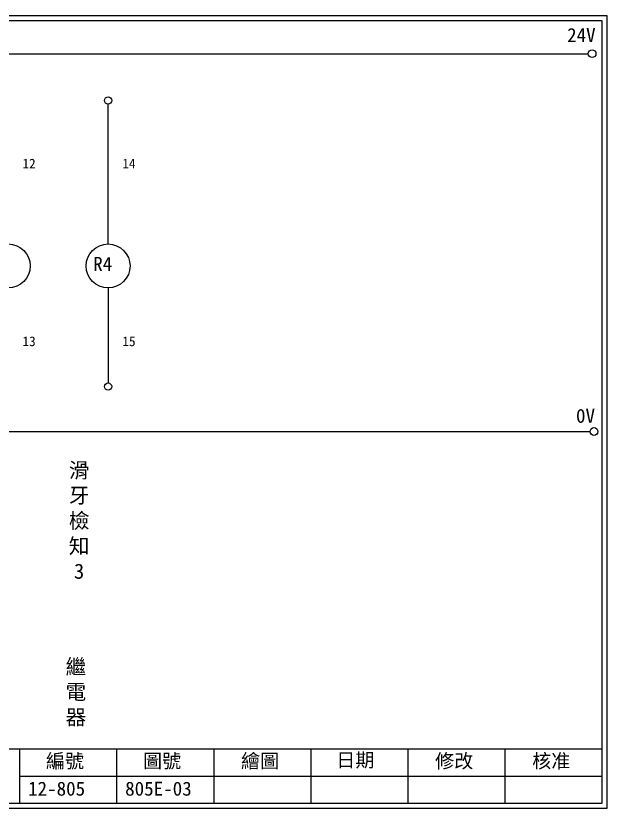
# Model space of a CAD drawing. Extents: x 325 to 612, y 3 to 207.
# Drawn here: x 460 to 612.3, y 3 to 207 of the extents above; entities that cross this region are included whole.
import ezdxf

# ---------------------------------------------------------------- set-up
doc = ezdxf.new("R2010")
doc.units = 0
doc.layers.get('0').update_dxf_attribs({"linetype": 'CONTINUOUS'})
doc.layers.add('圖框層', color=7, linetype='CONTINUOUS')
doc.layers.add('標尺寸層', color=3, linetype='CONTINUOUS')
doc.styles.add('CNS', font='romanc.shx', dxfattribs={"bigfont": 'chineset.shx'})
doc.styles.add('STSL', font='KAIU.TTF')

msp = doc.modelspace()

# ---------------------------------------------------------------- linework, layer by layer
msp.add_line((483.79, 148.24), (483.79, 184.26))
for centre in [(608.44, 197.22), (608.92, 99.96)]:
    msp.add_circle(centre, 1)
at = {"layer": '圖框層', "color": 7}
for p, q in [((612.32, 206.97), (325.32, 206.97)), ((612.32, 3), (612.32, 206.97)), ((611.07, 205.72), (326.57, 205.72)), ((611.07, 4.25), (611.07, 205.72)), ((326.57, 18.25), (611.07, 18.25)), ((461.07, 4.25), (461.07, 18.25)), ((486.07, 4.25), (486.07, 18.25)), ((511.07, 4.25), (511.07, 18.25)), ((536.07, 4.25), (536.07, 18.25)), ((561.07, 4.25), (561.07, 18.25)), ((586.07, 4.25), (586.07, 18.25)), ((461.07, 11.25), (611.07, 11.25)), ((326.57, 4.25), (611.07, 4.25)), ((325.32, 3), (612.32, 3))]:
    msp.add_line(p, q, dxfattribs=at)
at = {"layer": '標尺寸層', "color": 7}
for p, q in [((329.84, 197.22), (607.44, 197.22)), ((483.79, 136.91), (483.79, 112.46)), ((330.05, 99.96), (607.92, 99.96))]:
    msp.add_line(p, q, dxfattribs=at)
for centre, radius in [((483.79, 185.18), 0.92), ((458.07, 142.58), 5.66), ((483.79, 142.58), 5.66), ((483.79, 111.54), 0.92)]:
    msp.add_circle(centre, radius, dxfattribs=at)

# ---------------------------------------------------------------- texts
at = {"layer": '圖框層', "color": 4, "style": 'STSL'}
for s, height, p in [('24V', 3.6, (602, 200.22)), ('12', 2.5, (461.74, 167.69)), ('14', 2.5, (487.46, 167.69)), ('R4', 3.6, (479.95, 141.32)), ('13', 2.5, (461.74, 121.94)), ('15', 2.5, (487.46, 121.94)), ('0V', 3.6, (604.3, 102.2)), ('編號', 3.6, (467.78, 13.34)), ('圖號', 3.6, (492.78, 13.34)), ('繪圖', 3.6, (518.01, 13.34)), ('日期', 3.6, (542.54, 13.59)), ('修改', 3.6, (568.01, 13.34)), ('核准', 3.6, (593.01, 13.34)), ('12-805', 3.6, (463.18, 6.22)), ('805E-03', 3.6, (488.18, 6.22))]:
    msp.add_text(s, height=height, dxfattribs=at).set_placement(p)
at = {"layer": '標尺寸層', "color": 7, "char_height": 3.9, "width": 4.9608, "attachment_point": 5, "style": 'CNS'}
for s, insert in [('{\\fDFKai-SB|b0|i0|c136|p65;滑牙檢知3}', (476.32, 76.97)), ('{\\fDFKai-SB|b0|i0|c136|p65;繼電器}', (475.5, 32.72))]:
    msp.add_mtext(s, dxfattribs=dict(at, insert=insert))

doc.saveas('drawing.dxf')
